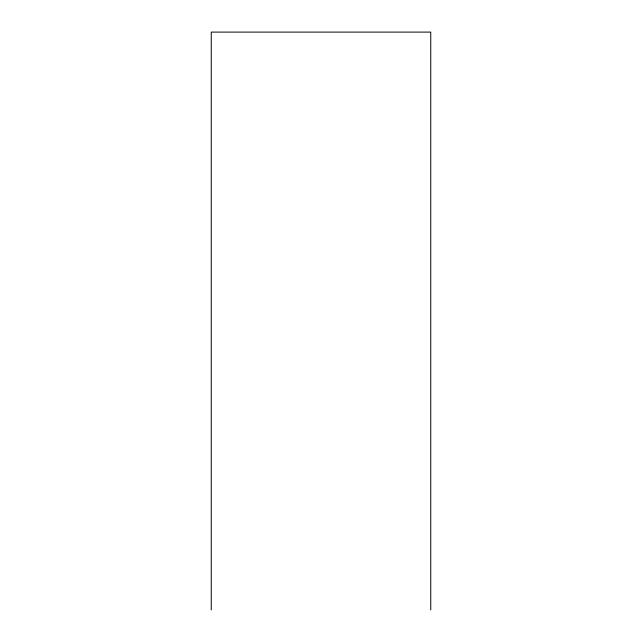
<?xml version="1.0" encoding="UTF-8"?>
<svg xmlns="http://www.w3.org/2000/svg" width="642" height="642" viewBox="0 0 642 642"><rect width="100%" height="100%" fill="white"/><g stroke="black" fill="none" stroke-linecap="round" stroke-linejoin="round"><path stroke-width="0.96" d="M430.75 609.9L430.75 32.1L211.25 32.1L211.25 609.9"/></g></svg>
